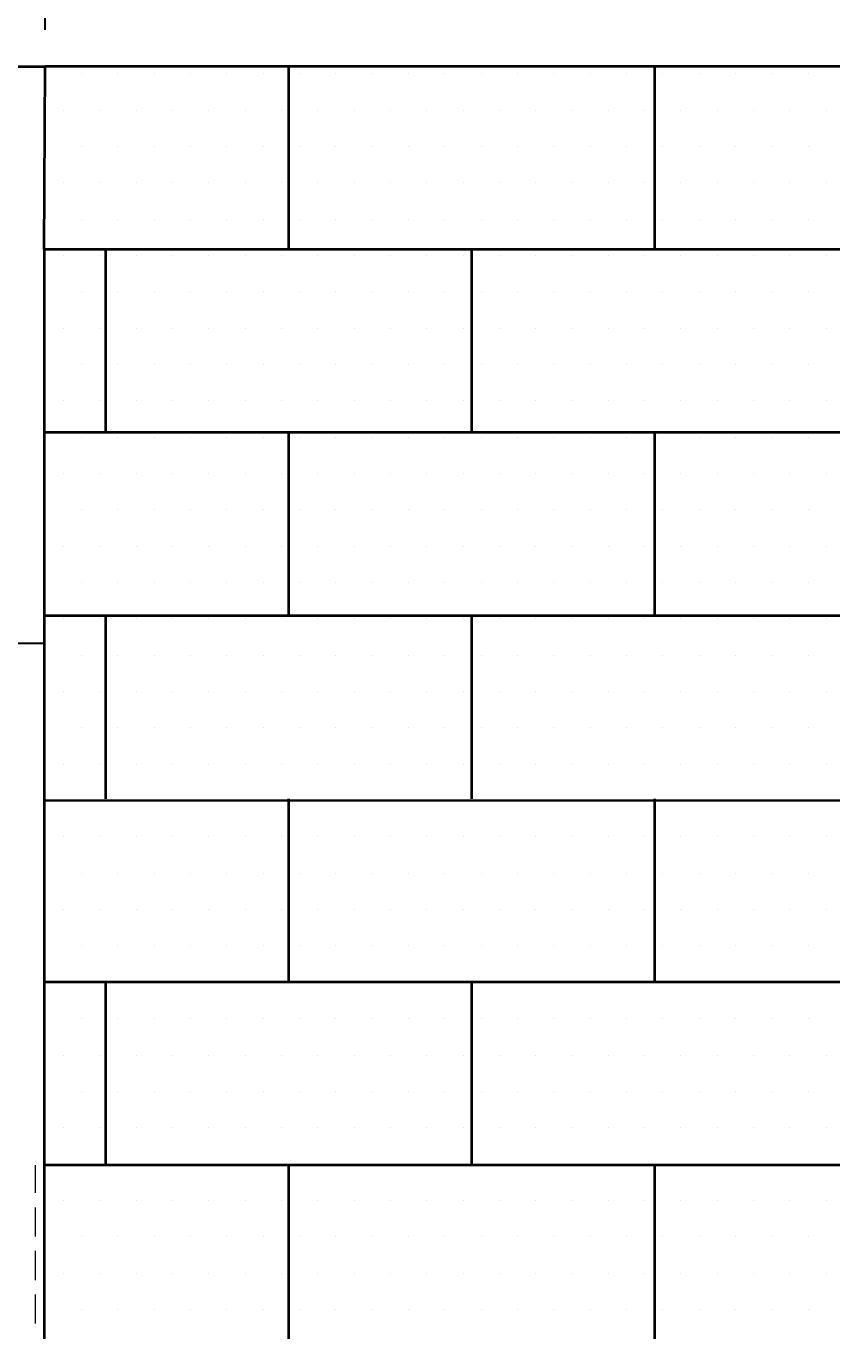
# Model space of a CAD drawing. Header units: metres. Extents: x 60.2 to 105.7, y 8.7 to 63.7.
# Drawn here: x 74.994 to 75.875, y 60.726 to 62.151 of the extents above; entities that cross this region are included whole.
import ezdxf

# ---------------------------------------------------------------- set-up
doc = ezdxf.new("R2010")
doc.units = ezdxf.units.M
doc.header["$LTSCALE"] = 5
doc.header["$MEASUREMENT"] = 0
doc.layers.get('0').update_dxf_attribs({"color": 30})
doc.layers.get('DEFPOINTS').update_dxf_attribs({"color": 210})
for name, color, linetype, lineweight in [('A-ANNO-DIMS', 3, 'Continuous', 9), ('A-ELEV-MBE1', 7, 'Continuous', 35), ('A-ELEV-PATT', 8, 'Continuous', 18), ('A-WALL-FULL-EXTR', 7, 'Continuous', 35)]:
    doc.layers.add(name, color=color, linetype=linetype, lineweight=lineweight)
doc.styles.add('E-ROMANS', font='romans.shx', dxfattribs={"width": 0.8})
doc.dimstyles.new('E-0100_ARW_18', dxfattribs={"dimscale": 0.001, "dimtxt": 180, "dimasz": 180, "dimexe": 90, "dimexo": 60, "dimgap": 90, "dimtad": 0, "dimzin": 0, "dimdsep": 46, "dimtxsty": 'E-ROMANS', "dimblk": 'OPEN90', "dimcen": 90, "dimclrd": 256, "dimclre": 256, "dimclrt": 256, "dimadec": 0, "dimazin": 0, "dimtfac": 1, "dimtmove": 1, "dimatfit": 3, "dimldrblk": 'OPEN90', "dimfxl": 1, "dimtfill": 1, "dimtolj": 1, "dimtzin": 0, "dimarcsym": 0})

# ---------------------------------------------------------------- blocks, each defined once
blk = doc.blocks.new('_Oblique')
at = {"color": 0, "linetype": 'ByBlock', "lineweight": -2}
blk.add_line((-0.5, -0.5), (0.5, 0.5), dxfattribs=at)
blk = doc.blocks.new('*D99')
at = {"layer": 'A-ANNO-DIMS', "lineweight": -2, "transparency": 16777216}
for p, q in [((74.2141, 62.1466), (74.2141, 63.084)), ((75.0153, 62.1466), (75.0153, 63.084))]:
    blk.add_line(p, q, dxfattribs=at)
at = {"layer": 'A-ANNO-DIMS', "transparency": 16777216}
for p, q in [((74.2141, 63.024), (74.4085, 63.024)), ((75.0153, 63.024), (74.821, 63.024))]:
    blk.add_line(p, q, dxfattribs=at)
at = {"layer": 'DEFPOINTS', "color": 0, "transparency": 16777216}
for p in [(75.0153, 63.024), (74.2141, 62.1066), (75.0153, 62.1066)]:
    blk.add_point(p, dxfattribs=at)
at = {"layer": 'A-ANNO-DIMS', "transparency": 16777216, "xscale": 0.12, "yscale": 0.12, "zscale": 0.12, "rotation": 180}
blk.add_blockref('_Oblique', (74.2141, 63.024), dxfattribs=at)
at = {"layer": 'A-ANNO-DIMS', "transparency": 16777216, "xscale": 0.12, "yscale": 0.12, "zscale": 0.12}
blk.add_blockref('_Oblique', (75.0153, 63.024), dxfattribs=at)
at = {"layer": 'A-ANNO-DIMS', "transparency": 16777216, "insert": (74.6147, 63.024), "char_height": 0.12, "attachment_point": 5, "style": 'E-ROMANS', "bg_fill": 3, "box_fill_scale": 1.25, "bg_fill_color": 256, "bg_fill_true_color": 13158600, "bg_fill_transparency": 0}
blk.add_mtext('\\A1;0.80', dxfattribs=at)
blk = doc.blocks.new('_Open90')
at = {"color": 0, "linetype": 'ByBlock', "lineweight": -2}
for p, q in [((-0.5, 0.5), (0, 0)), ((0, 0), (-1, 0)), ((0, 0), (-0.5, -0.5))]:
    blk.add_line(p, q, dxfattribs=at)
blk = doc.blocks.new('*D100')
at = {"layer": 'A-ANNO-DIMS', "lineweight": -2, "transparency": 16777216}
for p, q in [((75.0153, 62.1466), (75.0153, 63.084)), ((78.4811, 62.1466), (78.4811, 63.084))]:
    blk.add_line(p, q, dxfattribs=at)
at = {"layer": 'A-ANNO-DIMS', "transparency": 16777216}
for p, q in [((75.0153, 63.024), (76.5419, 63.024)), ((78.4811, 63.024), (76.9545, 63.024))]:
    blk.add_line(p, q, dxfattribs=at)
at = {"layer": 'DEFPOINTS', "color": 0, "transparency": 16777216}
for p in [(78.4811, 63.024), (75.0153, 62.1066), (78.4811, 62.1066)]:
    blk.add_point(p, dxfattribs=at)
at = {"layer": 'A-ANNO-DIMS', "transparency": 16777216, "xscale": 0.12, "yscale": 0.12, "zscale": 0.12, "rotation": 180}
blk.add_blockref('_Oblique', (75.0153, 63.024), dxfattribs=at)
at = {"layer": 'A-ANNO-DIMS', "transparency": 16777216, "xscale": 0.12, "yscale": 0.12, "zscale": 0.12}
blk.add_blockref('_Oblique', (78.4811, 63.024), dxfattribs=at)
at = {"layer": 'A-ANNO-DIMS', "transparency": 16777216, "insert": (76.7482, 63.024), "char_height": 0.12, "attachment_point": 5, "style": 'E-ROMANS', "bg_fill": 3, "box_fill_scale": 1.25, "bg_fill_color": 256, "bg_fill_true_color": 13158600, "bg_fill_transparency": 0}
blk.add_mtext('\\A1;3.47', dxfattribs=at)

msp = doc.modelspace()

# ---------------------------------------------------------------- linework, layer by layer
msp.add_line((74.9841, 61.4766), (75.0153, 61.4766))
at = {"layer": 'A-ELEV-MBE1'}
for p, q in [((82.6811, 62.1066), (75.0153, 62.1066)), ((75.2811, 62.1066), (75.2811, 61.9066)), ((75.6811, 62.1066), (75.6811, 61.9066)), ((77.8811, 61.9066), (75.0141, 61.9066)), ((75.0811, 61.9066), (75.0811, 61.7066)), ((75.4811, 61.9066), (75.4811, 61.7066)), ((77.8811, 61.7066), (75.0141, 61.7066)), ((75.2811, 61.7066), (75.2811, 61.5066)), ((75.6811, 61.7066), (75.6811, 61.5066)), ((77.8811, 61.5066), (75.0141, 61.5066)), ((75.0811, 61.5066), (75.0811, 61.3066)), ((75.4811, 61.5066), (75.4811, 61.3066)), ((75.2811, 61.3066), (75.2811, 61.1066)), ((75.6811, 61.3066), (75.6811, 61.1066)), ((77.8811, 61.1066), (75.0141, 61.1066)), ((75.0811, 61.1066), (75.0811, 60.9066)), ((75.4811, 61.1066), (75.4811, 60.9066)), ((77.8811, 60.9066), (75.0153, 60.9066)), ((75.2811, 60.9066), (75.2811, 60.7066)), ((75.6811, 60.9066), (75.6811, 60.7066))]:
    msp.add_line(p, q, dxfattribs=at)
at = {"layer": 'A-ELEV-PATT', "linetype": 'Continuous'}
for p, q in [((75.0153, 62.0985), (75.0153, 62.0985)), ((75.055, 62.0985), (75.055, 62.0985)), ((75.0947, 62.0985), (75.0947, 62.0985)), ((75.1344, 62.0985), (75.1344, 62.0985)), ((75.1741, 62.0985), (75.1741, 62.0985)), ((75.2138, 62.0985), (75.2138, 62.0985)), ((75.2535, 62.0985), (75.2535, 62.0985)), ((75.2932, 62.0985), (75.2932, 62.0985)), ((75.3328, 62.0985), (75.3328, 62.0985)), ((75.3725, 62.0985), (75.3725, 62.0985)), ((75.4122, 62.0985), (75.4122, 62.0985)), ((75.4519, 62.0985), (75.4519, 62.0985)), ((75.4916, 62.0985), (75.4916, 62.0985)), ((75.5313, 62.0985), (75.5313, 62.0985)), ((75.571, 62.0985), (75.571, 62.0985)), ((75.6107, 62.0985), (75.6107, 62.0985)), ((75.6503, 62.0985), (75.6503, 62.0985)), ((75.69, 62.0985), (75.69, 62.0985)), ((75.7297, 62.0985), (75.7297, 62.0985)), ((75.7694, 62.0985), (75.7694, 62.0985)), ((75.8091, 62.0985), (75.8091, 62.0985)), ((75.8488, 62.0985), (75.8488, 62.0985)), ((75.0352, 62.0588), (75.0352, 62.0588)), ((75.0749, 62.0588), (75.0749, 62.0588)), ((75.1146, 62.0588), (75.1146, 62.0588)), ((75.1543, 62.0588), (75.1543, 62.0588)), ((75.1939, 62.0588), (75.1939, 62.0588)), ((75.2336, 62.0588), (75.2336, 62.0588)), ((75.2733, 62.0588), (75.2733, 62.0588)), ((75.313, 62.0588), (75.313, 62.0588)), ((75.3527, 62.0588), (75.3527, 62.0588)), ((75.3924, 62.0588), (75.3924, 62.0588)), ((75.4321, 62.0588), (75.4321, 62.0588)), ((75.4718, 62.0588), (75.4718, 62.0588)), ((75.5114, 62.0588), (75.5114, 62.0588)), ((75.5511, 62.0588), (75.5511, 62.0588)), ((75.5908, 62.0588), (75.5908, 62.0588)), ((75.6305, 62.0588), (75.6305, 62.0588)), ((75.6702, 62.0588), (75.6702, 62.0588)), ((75.7099, 62.0588), (75.7099, 62.0588)), ((75.7496, 62.0588), (75.7496, 62.0588)), ((75.7893, 62.0588), (75.7893, 62.0588)), ((75.8289, 62.0588), (75.8289, 62.0588)), ((75.8686, 62.0588), (75.8686, 62.0588)), ((75.0153, 62.0191), (75.0153, 62.0191)), ((75.055, 62.0191), (75.055, 62.0191)), ((75.0947, 62.0191), (75.0947, 62.0191)), ((75.1344, 62.0191), (75.1344, 62.0191)), ((75.1741, 62.0191), (75.1741, 62.0191)), ((75.2138, 62.0191), (75.2138, 62.0191)), ((75.2535, 62.0191), (75.2535, 62.0191)), ((75.2932, 62.0191), (75.2932, 62.0191)), ((75.3328, 62.0191), (75.3328, 62.0191)), ((75.3725, 62.0191), (75.3725, 62.0191)), ((75.4122, 62.0191), (75.4122, 62.0191)), ((75.4519, 62.0191), (75.4519, 62.0191)), ((75.4916, 62.0191), (75.4916, 62.0191)), ((75.5313, 62.0191), (75.5313, 62.0191)), ((75.571, 62.0191), (75.571, 62.0191)), ((75.6107, 62.0191), (75.6107, 62.0191)), ((75.6503, 62.0191), (75.6503, 62.0191)), ((75.69, 62.0191), (75.69, 62.0191)), ((75.7297, 62.0191), (75.7297, 62.0191)), ((75.7694, 62.0191), (75.7694, 62.0191)), ((75.8091, 62.0191), (75.8091, 62.0191)), ((75.8488, 62.0191), (75.8488, 62.0191)), ((75.0352, 61.9794), (75.0352, 61.9794)), ((75.0749, 61.9794), (75.0749, 61.9794)), ((75.1146, 61.9794), (75.1146, 61.9794)), ((75.1543, 61.9794), (75.1543, 61.9794)), ((75.1939, 61.9794), (75.1939, 61.9794)), ((75.2336, 61.9794), (75.2336, 61.9794)), ((75.2733, 61.9794), (75.2733, 61.9794)), ((75.313, 61.9794), (75.313, 61.9794)), ((75.3527, 61.9794), (75.3527, 61.9794)), ((75.3924, 61.9794), (75.3924, 61.9794)), ((75.4321, 61.9794), (75.4321, 61.9794)), ((75.4718, 61.9794), (75.4718, 61.9794)), ((75.5114, 61.9794), (75.5114, 61.9794)), ((75.5511, 61.9794), (75.5511, 61.9794)), ((75.5908, 61.9794), (75.5908, 61.9794)), ((75.6305, 61.9794), (75.6305, 61.9794)), ((75.6702, 61.9794), (75.6702, 61.9794)), ((75.7099, 61.9794), (75.7099, 61.9794)), ((75.7496, 61.9794), (75.7496, 61.9794)), ((75.7893, 61.9794), (75.7893, 61.9794)), ((75.8289, 61.9794), (75.8289, 61.9794)), ((75.8686, 61.9794), (75.8686, 61.9794)), ((75.0153, 61.9397), (75.0153, 61.9397)), ((75.055, 61.9397), (75.055, 61.9397)), ((75.0947, 61.9397), (75.0947, 61.9397)), ((75.1344, 61.9397), (75.1344, 61.9397)), ((75.1741, 61.9397), (75.1741, 61.9397)), ((75.2138, 61.9397), (75.2138, 61.9397)), ((75.2535, 61.9397), (75.2535, 61.9397)), ((75.2932, 61.9397), (75.2932, 61.9397)), ((75.3328, 61.9397), (75.3328, 61.9397)), ((75.3725, 61.9397), (75.3725, 61.9397)), ((75.4122, 61.9397), (75.4122, 61.9397)), ((75.4519, 61.9397), (75.4519, 61.9397)), ((75.4916, 61.9397), (75.4916, 61.9397)), ((75.5313, 61.9397), (75.5313, 61.9397)), ((75.571, 61.9397), (75.571, 61.9397)), ((75.6107, 61.9397), (75.6107, 61.9397)), ((75.6503, 61.9397), (75.6503, 61.9397)), ((75.69, 61.9397), (75.69, 61.9397)), ((75.7297, 61.9397), (75.7297, 61.9397)), ((75.7694, 61.9397), (75.7694, 61.9397)), ((75.8091, 61.9397), (75.8091, 61.9397)), ((75.8488, 61.9397), (75.8488, 61.9397)), ((75.0352, 61.9), (75.0352, 61.9)), ((75.0749, 61.9), (75.0749, 61.9)), ((75.1146, 61.9), (75.1146, 61.9)), ((75.1543, 61.9), (75.1543, 61.9)), ((75.1939, 61.9), (75.1939, 61.9)), ((75.2336, 61.9), (75.2336, 61.9)), ((75.2733, 61.9), (75.2733, 61.9)), ((75.313, 61.9), (75.313, 61.9)), ((75.3527, 61.9), (75.3527, 61.9)), ((75.3924, 61.9), (75.3924, 61.9)), ((75.4321, 61.9), (75.4321, 61.9)), ((75.4718, 61.9), (75.4718, 61.9)), ((75.5114, 61.9), (75.5114, 61.9)), ((75.5511, 61.9), (75.5511, 61.9)), ((75.5908, 61.9), (75.5908, 61.9)), ((75.6305, 61.9), (75.6305, 61.9)), ((75.6702, 61.9), (75.6702, 61.9)), ((75.7099, 61.9), (75.7099, 61.9)), ((75.7496, 61.9), (75.7496, 61.9)), ((75.7893, 61.9), (75.7893, 61.9)), ((75.8289, 61.9), (75.8289, 61.9)), ((75.8686, 61.9), (75.8686, 61.9)), ((75.0153, 61.8604), (75.0153, 61.8604)), ((75.055, 61.8604), (75.055, 61.8604)), ((75.0947, 61.8604), (75.0947, 61.8604)), ((75.1344, 61.8604), (75.1344, 61.8604)), ((75.1741, 61.8604), (75.1741, 61.8604)), ((75.2138, 61.8604), (75.2138, 61.8604)), ((75.2535, 61.8604), (75.2535, 61.8604)), ((75.2932, 61.8604), (75.2932, 61.8604)), ((75.3328, 61.8604), (75.3328, 61.8604)), ((75.3725, 61.8604), (75.3725, 61.8604)), ((75.4122, 61.8604), (75.4122, 61.8604)), ((75.4519, 61.8604), (75.4519, 61.8604)), ((75.4916, 61.8604), (75.4916, 61.8604)), ((75.5313, 61.8604), (75.5313, 61.8604)), ((75.571, 61.8604), (75.571, 61.8604)), ((75.6107, 61.8604), (75.6107, 61.8604)), ((75.6503, 61.8604), (75.6503, 61.8604)), ((75.69, 61.8604), (75.69, 61.8604)), ((75.7297, 61.8604), (75.7297, 61.8604)), ((75.7694, 61.8604), (75.7694, 61.8604)), ((75.8091, 61.8604), (75.8091, 61.8604)), ((75.8488, 61.8604), (75.8488, 61.8604)), ((75.0352, 61.8207), (75.0352, 61.8207)), ((75.0749, 61.8207), (75.0749, 61.8207)), ((75.1146, 61.8207), (75.1146, 61.8207)), ((75.1543, 61.8207), (75.1543, 61.8207)), ((75.1939, 61.8207), (75.1939, 61.8207)), ((75.2336, 61.8207), (75.2336, 61.8207)), ((75.2733, 61.8207), (75.2733, 61.8207)), ((75.313, 61.8207), (75.313, 61.8207)), ((75.3527, 61.8207), (75.3527, 61.8207)), ((75.3924, 61.8207), (75.3924, 61.8207)), ((75.4321, 61.8207), (75.4321, 61.8207)), ((75.4718, 61.8207), (75.4718, 61.8207)), ((75.5114, 61.8207), (75.5114, 61.8207)), ((75.5511, 61.8207), (75.5511, 61.8207)), ((75.5908, 61.8207), (75.5908, 61.8207)), ((75.6305, 61.8207), (75.6305, 61.8207)), ((75.6702, 61.8207), (75.6702, 61.8207)), ((75.7099, 61.8207), (75.7099, 61.8207)), ((75.7496, 61.8207), (75.7496, 61.8207)), ((75.7893, 61.8207), (75.7893, 61.8207)), ((75.8289, 61.8207), (75.8289, 61.8207)), ((75.8686, 61.8207), (75.8686, 61.8207)), ((75.0153, 61.781), (75.0153, 61.781)), ((75.055, 61.781), (75.055, 61.781)), ((75.0947, 61.781), (75.0947, 61.781)), ((75.1344, 61.781), (75.1344, 61.781)), ((75.1741, 61.781), (75.1741, 61.781)), ((75.2138, 61.781), (75.2138, 61.781)), ((75.2535, 61.781), (75.2535, 61.781)), ((75.2932, 61.781), (75.2932, 61.781)), ((75.3328, 61.781), (75.3328, 61.781)), ((75.3725, 61.781), (75.3725, 61.781)), ((75.4122, 61.781), (75.4122, 61.781)), ((75.4519, 61.781), (75.4519, 61.781)), ((75.4916, 61.781), (75.4916, 61.781)), ((75.5313, 61.781), (75.5313, 61.781)), ((75.571, 61.781), (75.571, 61.781)), ((75.6107, 61.781), (75.6107, 61.781)), ((75.6503, 61.781), (75.6503, 61.781)), ((75.69, 61.781), (75.69, 61.781)), ((75.7297, 61.781), (75.7297, 61.781)), ((75.7694, 61.781), (75.7694, 61.781)), ((75.8091, 61.781), (75.8091, 61.781)), ((75.8488, 61.781), (75.8488, 61.781)), ((75.0352, 61.7413), (75.0352, 61.7413)), ((75.0749, 61.7413), (75.0749, 61.7413)), ((75.1146, 61.7413), (75.1146, 61.7413)), ((75.1543, 61.7413), (75.1543, 61.7413)), ((75.1939, 61.7413), (75.1939, 61.7413)), ((75.2336, 61.7413), (75.2336, 61.7413)), ((75.2733, 61.7413), (75.2733, 61.7413)), ((75.313, 61.7413), (75.313, 61.7413)), ((75.3527, 61.7413), (75.3527, 61.7413)), ((75.3924, 61.7413), (75.3924, 61.7413)), ((75.4321, 61.7413), (75.4321, 61.7413)), ((75.4718, 61.7413), (75.4718, 61.7413)), ((75.5114, 61.7413), (75.5114, 61.7413)), ((75.5511, 61.7413), (75.5511, 61.7413)), ((75.5908, 61.7413), (75.5908, 61.7413)), ((75.6305, 61.7413), (75.6305, 61.7413)), ((75.6702, 61.7413), (75.6702, 61.7413)), ((75.7099, 61.7413), (75.7099, 61.7413)), ((75.7496, 61.7413), (75.7496, 61.7413)), ((75.7893, 61.7413), (75.7893, 61.7413)), ((75.8289, 61.7413), (75.8289, 61.7413)), ((75.8686, 61.7413), (75.8686, 61.7413)), ((75.0153, 61.7016), (75.0153, 61.7016)), ((75.055, 61.7016), (75.055, 61.7016)), ((75.0947, 61.7016), (75.0947, 61.7016)), ((75.1344, 61.7016), (75.1344, 61.7016)), ((75.1741, 61.7016), (75.1741, 61.7016)), ((75.2138, 61.7016), (75.2138, 61.7016)), ((75.2535, 61.7016), (75.2535, 61.7016)), ((75.2932, 61.7016), (75.2932, 61.7016)), ((75.3328, 61.7016), (75.3328, 61.7016)), ((75.3725, 61.7016), (75.3725, 61.7016)), ((75.4122, 61.7016), (75.4122, 61.7016)), ((75.4519, 61.7016), (75.4519, 61.7016)), ((75.4916, 61.7016), (75.4916, 61.7016)), ((75.5313, 61.7016), (75.5313, 61.7016)), ((75.571, 61.7016), (75.571, 61.7016)), ((75.6107, 61.7016), (75.6107, 61.7016)), ((75.6503, 61.7016), (75.6503, 61.7016)), ((75.69, 61.7016), (75.69, 61.7016)), ((75.7297, 61.7016), (75.7297, 61.7016)), ((75.7694, 61.7016), (75.7694, 61.7016)), ((75.8091, 61.7016), (75.8091, 61.7016)), ((75.8488, 61.7016), (75.8488, 61.7016)), ((75.0352, 61.6619), (75.0352, 61.6619)), ((75.0749, 61.6619), (75.0749, 61.6619)), ((75.1146, 61.6619), (75.1146, 61.6619)), ((75.1543, 61.6619), (75.1543, 61.6619)), ((75.1939, 61.6619), (75.1939, 61.6619)), ((75.2336, 61.6619), (75.2336, 61.6619)), ((75.2733, 61.6619), (75.2733, 61.6619)), ((75.313, 61.6619), (75.313, 61.6619)), ((75.3527, 61.6619), (75.3527, 61.6619)), ((75.3924, 61.6619), (75.3924, 61.6619)), ((75.4321, 61.6619), (75.4321, 61.6619)), ((75.4718, 61.6619), (75.4718, 61.6619)), ((75.5114, 61.6619), (75.5114, 61.6619)), ((75.5511, 61.6619), (75.5511, 61.6619)), ((75.5908, 61.6619), (75.5908, 61.6619)), ((75.6305, 61.6619), (75.6305, 61.6619)), ((75.6702, 61.6619), (75.6702, 61.6619)), ((75.7099, 61.6619), (75.7099, 61.6619)), ((75.7496, 61.6619), (75.7496, 61.6619)), ((75.7893, 61.6619), (75.7893, 61.6619)), ((75.8289, 61.6619), (75.8289, 61.6619)), ((75.8686, 61.6619), (75.8686, 61.6619)), ((75.0153, 61.6222), (75.0153, 61.6222)), ((75.055, 61.6222), (75.055, 61.6222)), ((75.0947, 61.6222), (75.0947, 61.6222)), ((75.1344, 61.6222), (75.1344, 61.6222)), ((75.1741, 61.6222), (75.1741, 61.6222)), ((75.2138, 61.6222), (75.2138, 61.6222)), ((75.2535, 61.6222), (75.2535, 61.6222)), ((75.2932, 61.6222), (75.2932, 61.6222)), ((75.3328, 61.6222), (75.3328, 61.6222)), ((75.3725, 61.6222), (75.3725, 61.6222)), ((75.4122, 61.6222), (75.4122, 61.6222)), ((75.4519, 61.6222), (75.4519, 61.6222)), ((75.4916, 61.6222), (75.4916, 61.6222)), ((75.5313, 61.6222), (75.5313, 61.6222)), ((75.571, 61.6222), (75.571, 61.6222)), ((75.6107, 61.6222), (75.6107, 61.6222)), ((75.6503, 61.6222), (75.6503, 61.6222)), ((75.69, 61.6222), (75.69, 61.6222)), ((75.7297, 61.6222), (75.7297, 61.6222)), ((75.7694, 61.6222), (75.7694, 61.6222)), ((75.8091, 61.6222), (75.8091, 61.6222)), ((75.8488, 61.6222), (75.8488, 61.6222)), ((75.0352, 61.5825), (75.0352, 61.5825)), ((75.0749, 61.5825), (75.0749, 61.5825)), ((75.1146, 61.5825), (75.1146, 61.5825)), ((75.1543, 61.5825), (75.1543, 61.5825)), ((75.1939, 61.5825), (75.1939, 61.5825)), ((75.2336, 61.5825), (75.2336, 61.5825)), ((75.2733, 61.5825), (75.2733, 61.5825)), ((75.313, 61.5825), (75.313, 61.5825)), ((75.3527, 61.5825), (75.3527, 61.5825)), ((75.3924, 61.5825), (75.3924, 61.5825)), ((75.4321, 61.5825), (75.4321, 61.5825)), ((75.4718, 61.5825), (75.4718, 61.5825)), ((75.5114, 61.5825), (75.5114, 61.5825)), ((75.5511, 61.5825), (75.5511, 61.5825)), ((75.5908, 61.5825), (75.5908, 61.5825)), ((75.6305, 61.5825), (75.6305, 61.5825)), ((75.6702, 61.5825), (75.6702, 61.5825)), ((75.7099, 61.5825), (75.7099, 61.5825)), ((75.7496, 61.5825), (75.7496, 61.5825)), ((75.7893, 61.5825), (75.7893, 61.5825)), ((75.8289, 61.5825), (75.8289, 61.5825)), ((75.8686, 61.5825), (75.8686, 61.5825)), ((75.0153, 61.5429), (75.0153, 61.5429)), ((75.055, 61.5429), (75.055, 61.5429)), ((75.0947, 61.5429), (75.0947, 61.5429)), ((75.1344, 61.5429), (75.1344, 61.5429)), ((75.1741, 61.5429), (75.1741, 61.5429)), ((75.2138, 61.5429), (75.2138, 61.5429)), ((75.2535, 61.5429), (75.2535, 61.5429)), ((75.2932, 61.5429), (75.2932, 61.5429)), ((75.3328, 61.5429), (75.3328, 61.5429)), ((75.3725, 61.5429), (75.3725, 61.5429)), ((75.4122, 61.5429), (75.4122, 61.5429)), ((75.4519, 61.5429), (75.4519, 61.5429)), ((75.4916, 61.5429), (75.4916, 61.5429)), ((75.5313, 61.5429), (75.5313, 61.5429)), ((75.571, 61.5429), (75.571, 61.5429)), ((75.6107, 61.5429), (75.6107, 61.5429)), ((75.6503, 61.5429), (75.6503, 61.5429)), ((75.69, 61.5429), (75.69, 61.5429)), ((75.7297, 61.5429), (75.7297, 61.5429)), ((75.7694, 61.5429), (75.7694, 61.5429)), ((75.8091, 61.5429), (75.8091, 61.5429)), ((75.8488, 61.5429), (75.8488, 61.5429)), ((75.0352, 61.5032), (75.0352, 61.5032)), ((75.0749, 61.5032), (75.0749, 61.5032)), ((75.1146, 61.5032), (75.1146, 61.5032)), ((75.1543, 61.5032), (75.1543, 61.5032)), ((75.1939, 61.5032), (75.1939, 61.5032)), ((75.2336, 61.5032), (75.2336, 61.5032)), ((75.2733, 61.5032), (75.2733, 61.5032)), ((75.313, 61.5032), (75.313, 61.5032)), ((75.3527, 61.5032), (75.3527, 61.5032)), ((75.3924, 61.5032), (75.3924, 61.5032)), ((75.4321, 61.5032), (75.4321, 61.5032)), ((75.4718, 61.5032), (75.4718, 61.5032)), ((75.5114, 61.5032), (75.5114, 61.5032)), ((75.5511, 61.5032), (75.5511, 61.5032)), ((75.5908, 61.5032), (75.5908, 61.5032)), ((75.6305, 61.5032), (75.6305, 61.5032)), ((75.6702, 61.5032), (75.6702, 61.5032)), ((75.7099, 61.5032), (75.7099, 61.5032)), ((75.7496, 61.5032), (75.7496, 61.5032)), ((75.7893, 61.5032), (75.7893, 61.5032)), ((75.8289, 61.5032), (75.8289, 61.5032)), ((75.8686, 61.5032), (75.8686, 61.5032)), ((75.0153, 61.4635), (75.0153, 61.4635)), ((75.055, 61.4635), (75.055, 61.4635)), ((75.0947, 61.4635), (75.0947, 61.4635)), ((75.1344, 61.4635), (75.1344, 61.4635)), ((75.1741, 61.4635), (75.1741, 61.4635)), ((75.2138, 61.4635), (75.2138, 61.4635)), ((75.2535, 61.4635), (75.2535, 61.4635)), ((75.2932, 61.4635), (75.2932, 61.4635)), ((75.3328, 61.4635), (75.3328, 61.4635)), ((75.3725, 61.4635), (75.3725, 61.4635)), ((75.4122, 61.4635), (75.4122, 61.4635)), ((75.4519, 61.4635), (75.4519, 61.4635)), ((75.4916, 61.4635), (75.4916, 61.4635)), ((75.5313, 61.4635), (75.5313, 61.4635)), ((75.571, 61.4635), (75.571, 61.4635)), ((75.6107, 61.4635), (75.6107, 61.4635)), ((75.6503, 61.4635), (75.6503, 61.4635)), ((75.69, 61.4635), (75.69, 61.4635)), ((75.7297, 61.4635), (75.7297, 61.4635)), ((75.7694, 61.4635), (75.7694, 61.4635)), ((75.8091, 61.4635), (75.8091, 61.4635)), ((75.8488, 61.4635), (75.8488, 61.4635)), ((75.0352, 61.4238), (75.0352, 61.4238)), ((75.0749, 61.4238), (75.0749, 61.4238)), ((75.1146, 61.4238), (75.1146, 61.4238)), ((75.1543, 61.4238), (75.1543, 61.4238)), ((75.1939, 61.4238), (75.1939, 61.4238)), ((75.2336, 61.4238), (75.2336, 61.4238)), ((75.2733, 61.4238), (75.2733, 61.4238)), ((75.313, 61.4238), (75.313, 61.4238)), ((75.3527, 61.4238), (75.3527, 61.4238)), ((75.3924, 61.4238), (75.3924, 61.4238)), ((75.4321, 61.4238), (75.4321, 61.4238)), ((75.4718, 61.4238), (75.4718, 61.4238)), ((75.5114, 61.4238), (75.5114, 61.4238)), ((75.5511, 61.4238), (75.5511, 61.4238)), ((75.5908, 61.4238), (75.5908, 61.4238)), ((75.6305, 61.4238), (75.6305, 61.4238)), ((75.6702, 61.4238), (75.6702, 61.4238)), ((75.7099, 61.4238), (75.7099, 61.4238)), ((75.7496, 61.4238), (75.7496, 61.4238)), ((75.7893, 61.4238), (75.7893, 61.4238)), ((75.8289, 61.4238), (75.8289, 61.4238)), ((75.8686, 61.4238), (75.8686, 61.4238)), ((75.0153, 61.3841), (75.0153, 61.3841)), ((75.055, 61.3841), (75.055, 61.3841)), ((75.0947, 61.3841), (75.0947, 61.3841)), ((75.1344, 61.3841), (75.1344, 61.3841)), ((75.1741, 61.3841), (75.1741, 61.3841)), ((75.2138, 61.3841), (75.2138, 61.3841)), ((75.2535, 61.3841), (75.2535, 61.3841)), ((75.2932, 61.3841), (75.2932, 61.3841)), ((75.3328, 61.3841), (75.3328, 61.3841)), ((75.3725, 61.3841), (75.3725, 61.3841)), ((75.4122, 61.3841), (75.4122, 61.3841)), ((75.4519, 61.3841), (75.4519, 61.3841)), ((75.4916, 61.3841), (75.4916, 61.3841)), ((75.5313, 61.3841), (75.5313, 61.3841)), ((75.571, 61.3841), (75.571, 61.3841)), ((75.6107, 61.3841), (75.6107, 61.3841)), ((75.6503, 61.3841), (75.6503, 61.3841)), ((75.69, 61.3841), (75.69, 61.3841)), ((75.7297, 61.3841), (75.7297, 61.3841)), ((75.7694, 61.3841), (75.7694, 61.3841)), ((75.8091, 61.3841), (75.8091, 61.3841)), ((75.8488, 61.3841), (75.8488, 61.3841)), ((75.0352, 61.3444), (75.0352, 61.3444)), ((75.0749, 61.3444), (75.0749, 61.3444)), ((75.1146, 61.3444), (75.1146, 61.3444)), ((75.1543, 61.3444), (75.1543, 61.3444)), ((75.1939, 61.3444), (75.1939, 61.3444)), ((75.2336, 61.3444), (75.2336, 61.3444)), ((75.2733, 61.3444), (75.2733, 61.3444)), ((75.313, 61.3444), (75.313, 61.3444)), ((75.3527, 61.3444), (75.3527, 61.3444)), ((75.3924, 61.3444), (75.3924, 61.3444)), ((75.4321, 61.3444), (75.4321, 61.3444)), ((75.4718, 61.3444), (75.4718, 61.3444)), ((75.5114, 61.3444), (75.5114, 61.3444)), ((75.5511, 61.3444), (75.5511, 61.3444)), ((75.5908, 61.3444), (75.5908, 61.3444)), ((75.6305, 61.3444), (75.6305, 61.3444)), ((75.6702, 61.3444), (75.6702, 61.3444)), ((75.7099, 61.3444), (75.7099, 61.3444)), ((75.7496, 61.3444), (75.7496, 61.3444)), ((75.7893, 61.3444), (75.7893, 61.3444)), ((75.8289, 61.3444), (75.8289, 61.3444)), ((75.8686, 61.3444), (75.8686, 61.3444)), ((75.0153, 61.3047), (75.0153, 61.3047)), ((75.055, 61.3047), (75.055, 61.3047)), ((75.0947, 61.3047), (75.0947, 61.3047)), ((75.1344, 61.3047), (75.1344, 61.3047)), ((75.1741, 61.3047), (75.1741, 61.3047)), ((75.2138, 61.3047), (75.2138, 61.3047)), ((75.2535, 61.3047), (75.2535, 61.3047)), ((75.2932, 61.3047), (75.2932, 61.3047)), ((75.3328, 61.3047), (75.3328, 61.3047)), ((75.3725, 61.3047), (75.3725, 61.3047)), ((75.4122, 61.3047), (75.4122, 61.3047)), ((75.4519, 61.3047), (75.4519, 61.3047)), ((75.4916, 61.3047), (75.4916, 61.3047)), ((75.5313, 61.3047), (75.5313, 61.3047)), ((75.571, 61.3047), (75.571, 61.3047)), ((75.6107, 61.3047), (75.6107, 61.3047)), ((75.6503, 61.3047), (75.6503, 61.3047)), ((75.69, 61.3047), (75.69, 61.3047)), ((75.7297, 61.3047), (75.7297, 61.3047)), ((75.7694, 61.3047), (75.7694, 61.3047)), ((75.8091, 61.3047), (75.8091, 61.3047)), ((75.8488, 61.3047), (75.8488, 61.3047)), ((75.0352, 61.265), (75.0352, 61.265)), ((75.0749, 61.265), (75.0749, 61.265)), ((75.1146, 61.265), (75.1146, 61.265)), ((75.1543, 61.265), (75.1543, 61.265)), ((75.1939, 61.265), (75.1939, 61.265)), ((75.2336, 61.265), (75.2336, 61.265)), ((75.2733, 61.265), (75.2733, 61.265)), ((75.313, 61.265), (75.313, 61.265)), ((75.3527, 61.265), (75.3527, 61.265)), ((75.3924, 61.265), (75.3924, 61.265)), ((75.4321, 61.265), (75.4321, 61.265)), ((75.4718, 61.265), (75.4718, 61.265)), ((75.5114, 61.265), (75.5114, 61.265)), ((75.5511, 61.265), (75.5511, 61.265)), ((75.5908, 61.265), (75.5908, 61.265)), ((75.6305, 61.265), (75.6305, 61.265)), ((75.6702, 61.265), (75.6702, 61.265)), ((75.7099, 61.265), (75.7099, 61.265)), ((75.7496, 61.265), (75.7496, 61.265)), ((75.7893, 61.265), (75.7893, 61.265)), ((75.8289, 61.265), (75.8289, 61.265)), ((75.8686, 61.265), (75.8686, 61.265)), ((75.0153, 61.2254), (75.0153, 61.2254)), ((75.055, 61.2254), (75.055, 61.2254)), ((75.0947, 61.2254), (75.0947, 61.2254)), ((75.1344, 61.2254), (75.1344, 61.2254)), ((75.1741, 61.2254), (75.1741, 61.2254)), ((75.2138, 61.2254), (75.2138, 61.2254)), ((75.2535, 61.2254), (75.2535, 61.2254)), ((75.2932, 61.2254), (75.2932, 61.2254)), ((75.3328, 61.2254), (75.3328, 61.2254)), ((75.3725, 61.2254), (75.3725, 61.2254)), ((75.4122, 61.2254), (75.4122, 61.2254)), ((75.4519, 61.2254), (75.4519, 61.2254)), ((75.4916, 61.2254), (75.4916, 61.2254)), ((75.5313, 61.2254), (75.5313, 61.2254)), ((75.571, 61.2254), (75.571, 61.2254)), ((75.6107, 61.2254), (75.6107, 61.2254)), ((75.6503, 61.2254), (75.6503, 61.2254)), ((75.69, 61.2254), (75.69, 61.2254)), ((75.7297, 61.2254), (75.7297, 61.2254)), ((75.7694, 61.2254), (75.7694, 61.2254)), ((75.8091, 61.2254), (75.8091, 61.2254)), ((75.8488, 61.2254), (75.8488, 61.2254)), ((75.0352, 61.1857), (75.0352, 61.1857)), ((75.0749, 61.1857), (75.0749, 61.1857)), ((75.1146, 61.1857), (75.1146, 61.1857)), ((75.1543, 61.1857), (75.1543, 61.1857)), ((75.1939, 61.1857), (75.1939, 61.1857)), ((75.2336, 61.1857), (75.2336, 61.1857)), ((75.2733, 61.1857), (75.2733, 61.1857)), ((75.313, 61.1857), (75.313, 61.1857)), ((75.3527, 61.1857), (75.3527, 61.1857)), ((75.3924, 61.1857), (75.3924, 61.1857)), ((75.4321, 61.1857), (75.4321, 61.1857)), ((75.4718, 61.1857), (75.4718, 61.1857)), ((75.5114, 61.1857), (75.5114, 61.1857)), ((75.5511, 61.1857), (75.5511, 61.1857)), ((75.5908, 61.1857), (75.5908, 61.1857)), ((75.6305, 61.1857), (75.6305, 61.1857)), ((75.6702, 61.1857), (75.6702, 61.1857)), ((75.7099, 61.1857), (75.7099, 61.1857)), ((75.7496, 61.1857), (75.7496, 61.1857)), ((75.7893, 61.1857), (75.7893, 61.1857)), ((75.8289, 61.1857), (75.8289, 61.1857)), ((75.8686, 61.1857), (75.8686, 61.1857)), ((75.0153, 61.146), (75.0153, 61.146)), ((75.055, 61.146), (75.055, 61.146)), ((75.0947, 61.146), (75.0947, 61.146)), ((75.1344, 61.146), (75.1344, 61.146)), ((75.1741, 61.146), (75.1741, 61.146)), ((75.2138, 61.146), (75.2138, 61.146)), ((75.2535, 61.146), (75.2535, 61.146)), ((75.2932, 61.146), (75.2932, 61.146)), ((75.3328, 61.146), (75.3328, 61.146)), ((75.3725, 61.146), (75.3725, 61.146)), ((75.4122, 61.146), (75.4122, 61.146)), ((75.4519, 61.146), (75.4519, 61.146)), ((75.4916, 61.146), (75.4916, 61.146)), ((75.5313, 61.146), (75.5313, 61.146)), ((75.571, 61.146), (75.571, 61.146)), ((75.6107, 61.146), (75.6107, 61.146)), ((75.6503, 61.146), (75.6503, 61.146)), ((75.69, 61.146), (75.69, 61.146)), ((75.7297, 61.146), (75.7297, 61.146)), ((75.7694, 61.146), (75.7694, 61.146)), ((75.8091, 61.146), (75.8091, 61.146)), ((75.8488, 61.146), (75.8488, 61.146)), ((75.0352, 61.1063), (75.0352, 61.1063)), ((75.0749, 61.1063), (75.0749, 61.1063)), ((75.1146, 61.1063), (75.1146, 61.1063)), ((75.1543, 61.1063), (75.1543, 61.1063)), ((75.1939, 61.1063), (75.1939, 61.1063)), ((75.2336, 61.1063), (75.2336, 61.1063)), ((75.2733, 61.1063), (75.2733, 61.1063)), ((75.313, 61.1063), (75.313, 61.1063)), ((75.3527, 61.1063), (75.3527, 61.1063)), ((75.3924, 61.1063), (75.3924, 61.1063)), ((75.4321, 61.1063), (75.4321, 61.1063)), ((75.4718, 61.1063), (75.4718, 61.1063)), ((75.5114, 61.1063), (75.5114, 61.1063)), ((75.5511, 61.1063), (75.5511, 61.1063)), ((75.5908, 61.1063), (75.5908, 61.1063)), ((75.6305, 61.1063), (75.6305, 61.1063)), ((75.6702, 61.1063), (75.6702, 61.1063)), ((75.7099, 61.1063), (75.7099, 61.1063)), ((75.7496, 61.1063), (75.7496, 61.1063)), ((75.7893, 61.1063), (75.7893, 61.1063)), ((75.8289, 61.1063), (75.8289, 61.1063)), ((75.8686, 61.1063), (75.8686, 61.1063)), ((75.0153, 61.0666), (75.0153, 61.0666)), ((75.055, 61.0666), (75.055, 61.0666)), ((75.0947, 61.0666), (75.0947, 61.0666)), ((75.1344, 61.0666), (75.1344, 61.0666)), ((75.1741, 61.0666), (75.1741, 61.0666)), ((75.2138, 61.0666), (75.2138, 61.0666)), ((75.2535, 61.0666), (75.2535, 61.0666)), ((75.2932, 61.0666), (75.2932, 61.0666)), ((75.3328, 61.0666), (75.3328, 61.0666)), ((75.3725, 61.0666), (75.3725, 61.0666)), ((75.4122, 61.0666), (75.4122, 61.0666)), ((75.4519, 61.0666), (75.4519, 61.0666)), ((75.4916, 61.0666), (75.4916, 61.0666)), ((75.5313, 61.0666), (75.5313, 61.0666)), ((75.571, 61.0666), (75.571, 61.0666)), ((75.6107, 61.0666), (75.6107, 61.0666)), ((75.6503, 61.0666), (75.6503, 61.0666)), ((75.69, 61.0666), (75.69, 61.0666)), ((75.7297, 61.0666), (75.7297, 61.0666)), ((75.7694, 61.0666), (75.7694, 61.0666)), ((75.8091, 61.0666), (75.8091, 61.0666)), ((75.8488, 61.0666), (75.8488, 61.0666)), ((75.0352, 61.0269), (75.0352, 61.0269)), ((75.0749, 61.0269), (75.0749, 61.0269)), ((75.1146, 61.0269), (75.1146, 61.0269)), ((75.1543, 61.0269), (75.1543, 61.0269)), ((75.1939, 61.0269), (75.1939, 61.0269)), ((75.2336, 61.0269), (75.2336, 61.0269)), ((75.2733, 61.0269), (75.2733, 61.0269)), ((75.313, 61.0269), (75.313, 61.0269)), ((75.3527, 61.0269), (75.3527, 61.0269)), ((75.3924, 61.0269), (75.3924, 61.0269)), ((75.4321, 61.0269), (75.4321, 61.0269)), ((75.4718, 61.0269), (75.4718, 61.0269)), ((75.5114, 61.0269), (75.5114, 61.0269)), ((75.5511, 61.0269), (75.5511, 61.0269)), ((75.5908, 61.0269), (75.5908, 61.0269)), ((75.6305, 61.0269), (75.6305, 61.0269)), ((75.6702, 61.0269), (75.6702, 61.0269)), ((75.7099, 61.0269), (75.7099, 61.0269)), ((75.7496, 61.0269), (75.7496, 61.0269)), ((75.7893, 61.0269), (75.7893, 61.0269)), ((75.8289, 61.0269), (75.8289, 61.0269)), ((75.8686, 61.0269), (75.8686, 61.0269)), ((75.0153, 60.9872), (75.0153, 60.9872)), ((75.055, 60.9872), (75.055, 60.9872)), ((75.0947, 60.9872), (75.0947, 60.9872)), ((75.1344, 60.9872), (75.1344, 60.9872)), ((75.1741, 60.9872), (75.1741, 60.9872)), ((75.2138, 60.9872), (75.2138, 60.9872)), ((75.2535, 60.9872), (75.2535, 60.9872)), ((75.2932, 60.9872), (75.2932, 60.9872)), ((75.3328, 60.9872), (75.3328, 60.9872)), ((75.3725, 60.9872), (75.3725, 60.9872)), ((75.4122, 60.9872), (75.4122, 60.9872)), ((75.4519, 60.9872), (75.4519, 60.9872)), ((75.4916, 60.9872), (75.4916, 60.9872)), ((75.5313, 60.9872), (75.5313, 60.9872)), ((75.571, 60.9872), (75.571, 60.9872)), ((75.6107, 60.9872), (75.6107, 60.9872)), ((75.6503, 60.9872), (75.6503, 60.9872)), ((75.69, 60.9872), (75.69, 60.9872)), ((75.7297, 60.9872), (75.7297, 60.9872)), ((75.7694, 60.9872), (75.7694, 60.9872)), ((75.8091, 60.9872), (75.8091, 60.9872)), ((75.8488, 60.9872), (75.8488, 60.9872)), ((75.0352, 60.9475), (75.0352, 60.9475)), ((75.0749, 60.9475), (75.0749, 60.9475)), ((75.1146, 60.9475), (75.1146, 60.9475)), ((75.1543, 60.9475), (75.1543, 60.9475)), ((75.1939, 60.9475), (75.1939, 60.9475)), ((75.2336, 60.9475), (75.2336, 60.9475)), ((75.2733, 60.9475), (75.2733, 60.9475)), ((75.313, 60.9475), (75.313, 60.9475)), ((75.3527, 60.9475), (75.3527, 60.9475)), ((75.3924, 60.9475), (75.3924, 60.9475)), ((75.4321, 60.9475), (75.4321, 60.9475)), ((75.4718, 60.9475), (75.4718, 60.9475)), ((75.5114, 60.9475), (75.5114, 60.9475)), ((75.5511, 60.9475), (75.5511, 60.9475)), ((75.5908, 60.9475), (75.5908, 60.9475)), ((75.6305, 60.9475), (75.6305, 60.9475)), ((75.6702, 60.9475), (75.6702, 60.9475)), ((75.7099, 60.9475), (75.7099, 60.9475)), ((75.7496, 60.9475), (75.7496, 60.9475)), ((75.7893, 60.9475), (75.7893, 60.9475)), ((75.8289, 60.9475), (75.8289, 60.9475)), ((75.8686, 60.9475), (75.8686, 60.9475)), ((75.0047, 60.8764), (75.0047, 60.9066)), ((75.0153, 60.9079), (75.0153, 60.9079)), ((75.055, 60.9079), (75.055, 60.9079)), ((75.0947, 60.9079), (75.0947, 60.9079)), ((75.1344, 60.9079), (75.1344, 60.9079)), ((75.1741, 60.9079), (75.1741, 60.9079)), ((75.2138, 60.9079), (75.2138, 60.9079)), ((75.2535, 60.9079), (75.2535, 60.9079)), ((75.2932, 60.9079), (75.2932, 60.9079)), ((75.3328, 60.9079), (75.3328, 60.9079)), ((75.3725, 60.9079), (75.3725, 60.9079)), ((75.4122, 60.9079), (75.4122, 60.9079)), ((75.4519, 60.9079), (75.4519, 60.9079)), ((75.4916, 60.9079), (75.4916, 60.9079)), ((75.5313, 60.9079), (75.5313, 60.9079)), ((75.571, 60.9079), (75.571, 60.9079)), ((75.6107, 60.9079), (75.6107, 60.9079)), ((75.6503, 60.9079), (75.6503, 60.9079)), ((75.69, 60.9079), (75.69, 60.9079)), ((75.7297, 60.9079), (75.7297, 60.9079)), ((75.7694, 60.9079), (75.7694, 60.9079)), ((75.8091, 60.9079), (75.8091, 60.9079)), ((75.8488, 60.9079), (75.8488, 60.9079)), ((75.0352, 60.8682), (75.0352, 60.8682)), ((75.0749, 60.8682), (75.0749, 60.8682)), ((75.1146, 60.8682), (75.1146, 60.8682)), ((75.1543, 60.8682), (75.1543, 60.8682)), ((75.1939, 60.8682), (75.1939, 60.8682)), ((75.2336, 60.8682), (75.2336, 60.8682)), ((75.2733, 60.8682), (75.2733, 60.8682)), ((75.313, 60.8682), (75.313, 60.8682)), ((75.3527, 60.8682), (75.3527, 60.8682)), ((75.3924, 60.8682), (75.3924, 60.8682)), ((75.4321, 60.8682), (75.4321, 60.8682)), ((75.4718, 60.8682), (75.4718, 60.8682)), ((75.5114, 60.8682), (75.5114, 60.8682)), ((75.5511, 60.8682), (75.5511, 60.8682)), ((75.5908, 60.8682), (75.5908, 60.8682)), ((75.6305, 60.8682), (75.6305, 60.8682)), ((75.6702, 60.8682), (75.6702, 60.8682)), ((75.7099, 60.8682), (75.7099, 60.8682)), ((75.7496, 60.8682), (75.7496, 60.8682)), ((75.7893, 60.8682), (75.7893, 60.8682)), ((75.8289, 60.8682), (75.8289, 60.8682)), ((75.8686, 60.8682), (75.8686, 60.8682)), ((75.0047, 60.8288), (75.0047, 60.8605)), ((75.0153, 60.8285), (75.0153, 60.8285)), ((75.055, 60.8285), (75.055, 60.8285)), ((75.0947, 60.8285), (75.0947, 60.8285)), ((75.1344, 60.8285), (75.1344, 60.8285)), ((75.1741, 60.8285), (75.1741, 60.8285)), ((75.2138, 60.8285), (75.2138, 60.8285)), ((75.2535, 60.8285), (75.2535, 60.8285)), ((75.2932, 60.8285), (75.2932, 60.8285)), ((75.3328, 60.8285), (75.3328, 60.8285)), ((75.3725, 60.8285), (75.3725, 60.8285)), ((75.4122, 60.8285), (75.4122, 60.8285)), ((75.4519, 60.8285), (75.4519, 60.8285)), ((75.4916, 60.8285), (75.4916, 60.8285)), ((75.5313, 60.8285), (75.5313, 60.8285)), ((75.571, 60.8285), (75.571, 60.8285)), ((75.6107, 60.8285), (75.6107, 60.8285)), ((75.6503, 60.8285), (75.6503, 60.8285)), ((75.69, 60.8285), (75.69, 60.8285)), ((75.7297, 60.8285), (75.7297, 60.8285)), ((75.7694, 60.8285), (75.7694, 60.8285)), ((75.8091, 60.8285), (75.8091, 60.8285)), ((75.8488, 60.8285), (75.8488, 60.8285)), ((75.0047, 60.7811), (75.0047, 60.8129)), ((75.0352, 60.7888), (75.0352, 60.7888)), ((75.0749, 60.7888), (75.0749, 60.7888)), ((75.1146, 60.7888), (75.1146, 60.7888)), ((75.1543, 60.7888), (75.1543, 60.7888)), ((75.1939, 60.7888), (75.1939, 60.7888)), ((75.2336, 60.7888), (75.2336, 60.7888)), ((75.2733, 60.7888), (75.2733, 60.7888)), ((75.313, 60.7888), (75.313, 60.7888)), ((75.3527, 60.7888), (75.3527, 60.7888)), ((75.3924, 60.7888), (75.3924, 60.7888)), ((75.4321, 60.7888), (75.4321, 60.7888)), ((75.4718, 60.7888), (75.4718, 60.7888)), ((75.5114, 60.7888), (75.5114, 60.7888)), ((75.5511, 60.7888), (75.5511, 60.7888)), ((75.5908, 60.7888), (75.5908, 60.7888)), ((75.6305, 60.7888), (75.6305, 60.7888)), ((75.6702, 60.7888), (75.6702, 60.7888)), ((75.7099, 60.7888), (75.7099, 60.7888)), ((75.7496, 60.7888), (75.7496, 60.7888)), ((75.7893, 60.7888), (75.7893, 60.7888)), ((75.8289, 60.7888), (75.8289, 60.7888)), ((75.8686, 60.7888), (75.8686, 60.7888)), ((75.0047, 60.7335), (75.0047, 60.7653)), ((75.0153, 60.7491), (75.0153, 60.7491)), ((75.055, 60.7491), (75.055, 60.7491)), ((75.0947, 60.7491), (75.0947, 60.7491)), ((75.1344, 60.7491), (75.1344, 60.7491)), ((75.1741, 60.7491), (75.1741, 60.7491)), ((75.2138, 60.7491), (75.2138, 60.7491)), ((75.2535, 60.7491), (75.2535, 60.7491)), ((75.2932, 60.7491), (75.2932, 60.7491)), ((75.3328, 60.7491), (75.3328, 60.7491)), ((75.3725, 60.7491), (75.3725, 60.7491)), ((75.4122, 60.7491), (75.4122, 60.7491)), ((75.4519, 60.7491), (75.4519, 60.7491)), ((75.4916, 60.7491), (75.4916, 60.7491)), ((75.5313, 60.7491), (75.5313, 60.7491)), ((75.571, 60.7491), (75.571, 60.7491)), ((75.6107, 60.7491), (75.6107, 60.7491)), ((75.6503, 60.7491), (75.6503, 60.7491)), ((75.69, 60.7491), (75.69, 60.7491)), ((75.7297, 60.7491), (75.7297, 60.7491)), ((75.7694, 60.7491), (75.7694, 60.7491)), ((75.8091, 60.7491), (75.8091, 60.7491)), ((75.8488, 60.7491), (75.8488, 60.7491))]:
    msp.add_line(p, q, dxfattribs=at)
at = {"layer": 'A-WALL-FULL-EXTR'}
for p, q in [((74.2141, 62.1066), (75.0153, 62.1066)), ((75.0141, 61.9066), (75.0153, 62.1066)), ((75.0141, 61.9066), (75.0141, 59.9066)), ((75.0153, 61.3047), (77.8811, 61.3066))]:
    msp.add_line(p, q, dxfattribs=at)

# ---------------------------------------------------------------- next in the draw order: dimensions: what is measured, and where the dimension line sits
at = {"layer": 'A-ANNO-DIMS'}
dim = msp.add_linear_dim(base=(75.0153, 63.024), p1=(74.2141, 62.1066), p2=(75.0153, 62.1066), dimstyle='E-0100_ARW_18', override={"dimtxt": 120, "dimasz": 120, "dimexe": 60, "dimexo": 40, "dimgap": 60, "dimblk": 'Oblique', "dimcen": 60, "dimlwd": 65535}, dxfattribs=at)
dim.commit()
dim.dimension.update_dxf_attribs({"geometry": '*D99', "text_midpoint": (74.6147, 63.024)})

# ---------------------------------------------------------------- next in the draw order: dimensions: what is measured, and where the dimension line sits
dim = msp.add_linear_dim(base=(78.4811, 63.024), p1=(75.0153, 62.1066), p2=(78.4811, 62.1066), dimstyle='E-0100_ARW_18', override={"dimtxt": 120, "dimasz": 120, "dimexe": 60, "dimexo": 40, "dimgap": 60, "dimblk": 'Oblique', "dimcen": 60, "dimlwd": 65535}, dxfattribs=at)
dim.commit()
dim.dimension.update_dxf_attribs({"geometry": '*D100', "text_midpoint": (76.7482, 63.024)})

doc.saveas('drawing.dxf')
